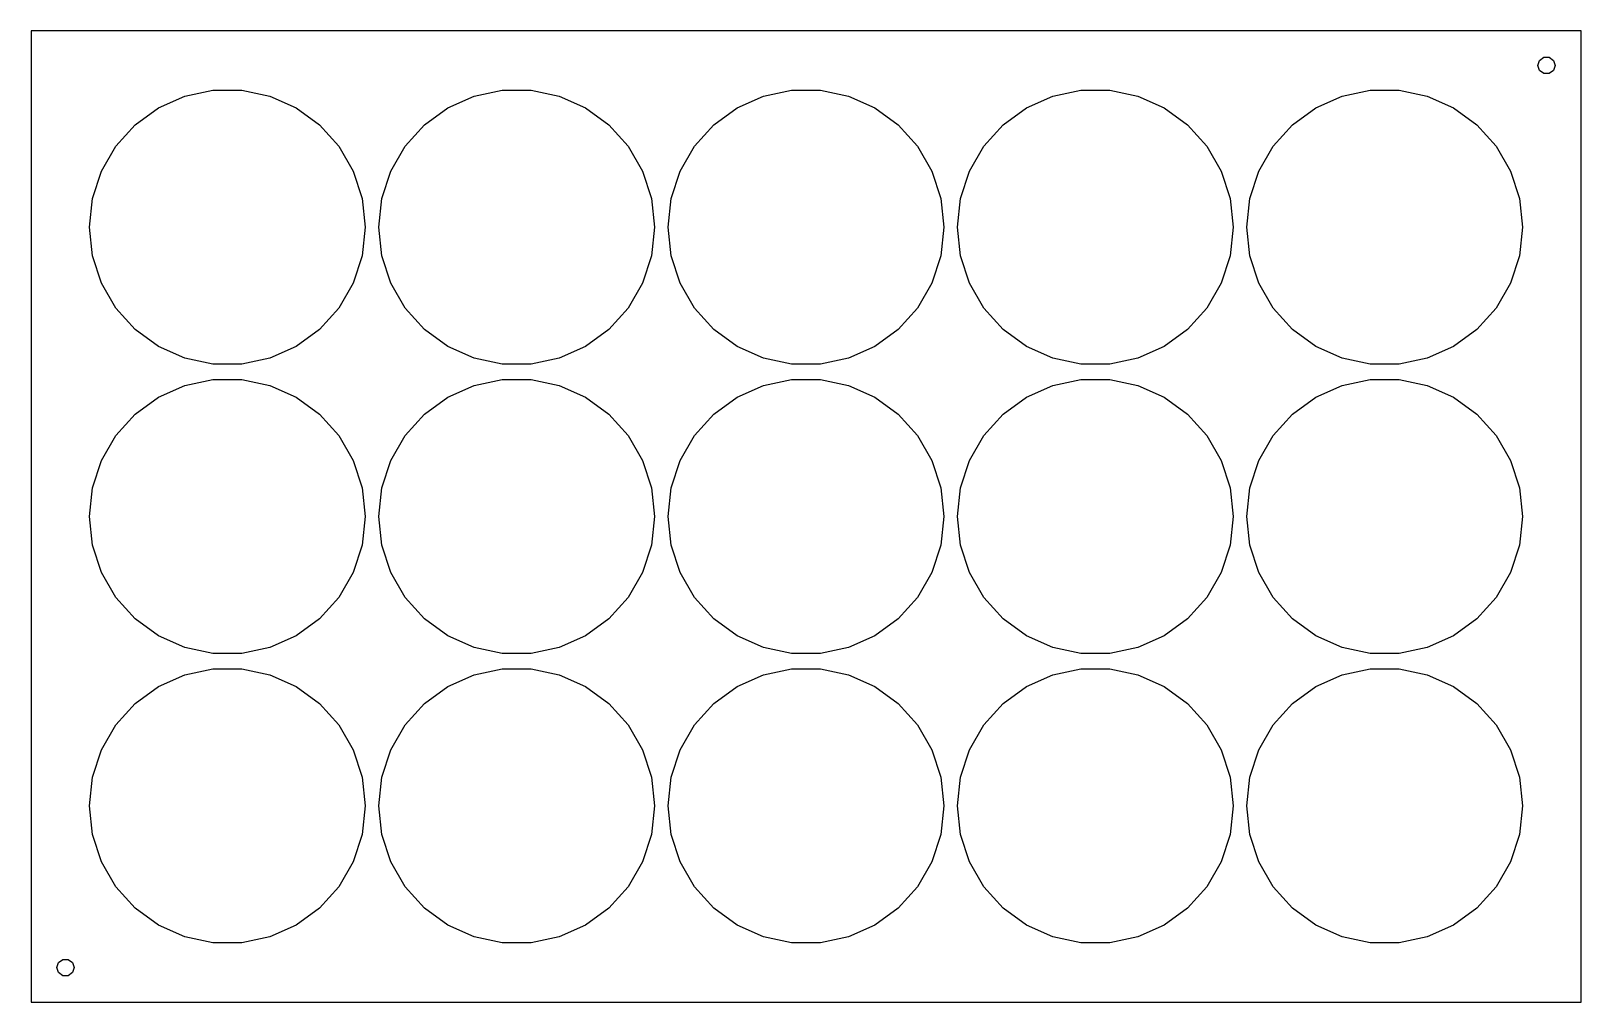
# Model space of a CAD drawing. Header units: metres. Extents: x -286 to 286, y -179 to 179.
import ezdxf

# ---------------------------------------------------------------- set-up
doc = ezdxf.new("R2010")
doc.units = ezdxf.units.M

msp = doc.modelspace()

# ---------------------------------------------------------------- linework, layer by layer
for p, q in [((285.75, 179.07), (-285.75, 179.07)), ((-285.75, 179.07), (-285.75, -179.07)), ((285.75, -179.07), (285.75, 179.07)), ((269.875, 166.37), (270.481, 168.236)), ((270.481, 164.504), (269.875, 166.37)), ((270.481, 168.236), (272.069, 169.39)), ((272.069, 169.39), (274.031, 169.39)), ((274.031, 169.39), (275.619, 168.236)), ((275.619, 168.236), (276.225, 166.37)), ((276.225, 166.37), (275.619, 164.504)), ((272.069, 163.35), (270.481, 164.504)), ((274.031, 163.35), (272.069, 163.35)), ((275.619, 164.504), (274.031, 163.35)), ((-238.76, 150.674), (-229.058, 154.994)), ((-229.058, 154.994), (-218.67, 157.202)), ((-218.67, 157.202), (-208.05, 157.202)), ((-208.05, 157.202), (-197.662, 154.994)), ((-197.662, 154.994), (-187.96, 150.674)), ((-132.08, 150.674), (-122.378, 154.994)), ((-122.378, 154.994), (-111.99, 157.202)), ((-111.99, 157.202), (-101.37, 157.202)), ((-101.37, 157.202), (-90.9819, 154.994)), ((-90.9819, 154.994), (-81.28, 150.674)), ((-25.4, 150.674), (-15.6981, 154.994)), ((-15.6981, 154.994), (-5.31, 157.202)), ((-5.31, 157.202), (5.31, 157.202)), ((5.31, 157.202), (15.6981, 154.994)), ((15.6981, 154.994), (25.4, 150.674)), ((81.28, 150.674), (90.9819, 154.994)), ((90.9819, 154.994), (101.37, 157.202)), ((101.37, 157.202), (111.99, 157.202)), ((111.99, 157.202), (122.378, 154.994)), ((122.378, 154.994), (132.08, 150.674)), ((187.96, 150.674), (197.662, 154.994)), ((197.662, 154.994), (208.05, 157.202)), ((208.05, 157.202), (218.67, 157.202)), ((218.67, 157.202), (229.058, 154.994)), ((229.058, 154.994), (238.76, 150.674)), ((-247.352, 144.432), (-238.76, 150.674)), ((-187.96, 150.674), (-179.368, 144.432)), ((-140.672, 144.432), (-132.08, 150.674)), ((-81.28, 150.674), (-72.6882, 144.432)), ((-33.9918, 144.432), (-25.4, 150.674)), ((25.4, 150.674), (33.9918, 144.432)), ((72.6882, 144.432), (81.28, 150.674)), ((132.08, 150.674), (140.672, 144.432)), ((179.368, 144.432), (187.96, 150.674)), ((238.76, 150.674), (247.352, 144.432)), ((-254.458, 136.539), (-247.352, 144.432)), ((-179.368, 144.432), (-172.262, 136.539)), ((-147.778, 136.539), (-140.672, 144.432)), ((-72.6882, 144.432), (-65.5819, 136.539)), ((-41.0981, 136.539), (-33.9918, 144.432)), ((33.9918, 144.432), (41.0981, 136.539)), ((65.5819, 136.539), (72.6882, 144.432)), ((140.672, 144.432), (147.778, 136.539)), ((172.262, 136.539), (179.368, 144.432)), ((247.352, 144.432), (254.458, 136.539)), ((-259.768, 127.342), (-254.458, 136.539)), ((-172.262, 136.539), (-166.952, 127.342)), ((-153.088, 127.342), (-147.778, 136.539)), ((-65.5819, 136.539), (-60.2719, 127.342)), ((-46.4081, 127.342), (-41.0981, 136.539)), ((41.0981, 136.539), (46.4081, 127.342)), ((60.2719, 127.342), (65.5819, 136.539)), ((147.778, 136.539), (153.088, 127.342)), ((166.952, 127.342), (172.262, 136.539)), ((254.458, 136.539), (259.768, 127.342)), ((-263.05, 117.242), (-259.768, 127.342)), ((-166.952, 127.342), (-163.67, 117.242)), ((-156.37, 117.242), (-153.088, 127.342)), ((-60.2719, 127.342), (-56.9901, 117.242)), ((-49.6899, 117.242), (-46.4081, 127.342)), ((46.4081, 127.342), (49.6899, 117.242)), ((56.9901, 117.242), (60.2719, 127.342)), ((153.088, 127.342), (156.37, 117.242)), ((163.67, 117.242), (166.952, 127.342)), ((259.768, 127.342), (263.05, 117.242)), ((-264.16, 106.68), (-263.05, 117.242)), ((-163.67, 117.242), (-162.56, 106.68)), ((-157.48, 106.68), (-156.37, 117.242)), ((-56.9901, 117.242), (-55.88, 106.68)), ((-50.8, 106.68), (-49.6899, 117.242)), ((49.6899, 117.242), (50.8, 106.68)), ((55.88, 106.68), (56.9901, 117.242)), ((156.37, 117.242), (157.48, 106.68)), ((162.56, 106.68), (163.67, 117.242)), ((263.05, 117.242), (264.16, 106.68)), ((-263.05, 96.1181), (-264.16, 106.68)), ((-162.56, 106.68), (-163.67, 96.1181)), ((-156.37, 96.1181), (-157.48, 106.68)), ((-55.88, 106.68), (-56.9901, 96.1181)), ((-49.6899, 96.1181), (-50.8, 106.68)), ((50.8, 106.68), (49.6899, 96.1181)), ((56.9901, 96.1181), (55.88, 106.68)), ((157.48, 106.68), (156.37, 96.1181)), ((163.67, 96.1181), (162.56, 106.68)), ((264.16, 106.68), (263.05, 96.1181)), ((-259.768, 86.0178), (-263.05, 96.1181)), ((-163.67, 96.1181), (-166.952, 86.0178)), ((-153.088, 86.0178), (-156.37, 96.1181)), ((-56.9901, 96.1181), (-60.2719, 86.0178)), ((-46.4081, 86.0178), (-49.6899, 96.1181)), ((49.6899, 96.1181), (46.4081, 86.0178)), ((60.2719, 86.0178), (56.9901, 96.1181)), ((156.37, 96.1181), (153.088, 86.0178)), ((166.952, 86.0178), (163.67, 96.1181)), ((263.05, 96.1181), (259.768, 86.0178)), ((-254.458, 76.8205), (-259.768, 86.0178)), ((-166.952, 86.0178), (-172.262, 76.8205)), ((-147.778, 76.8205), (-153.088, 86.0178)), ((-60.2719, 86.0178), (-65.5819, 76.8205)), ((-41.0981, 76.8205), (-46.4081, 86.0178)), ((46.4081, 86.0178), (41.0981, 76.8205)), ((65.5819, 76.8205), (60.2719, 86.0178)), ((153.088, 86.0178), (147.778, 76.8205)), ((172.262, 76.8205), (166.952, 86.0178)), ((259.768, 86.0178), (254.458, 76.8205)), ((-247.352, 68.9282), (-254.458, 76.8205)), ((-172.262, 76.8205), (-179.368, 68.9282)), ((-140.672, 68.9282), (-147.778, 76.8205)), ((-65.5819, 76.8205), (-72.6882, 68.9282)), ((-33.9918, 68.9282), (-41.0981, 76.8205)), ((41.0981, 76.8205), (33.9918, 68.9282)), ((72.6882, 68.9282), (65.5819, 76.8205)), ((147.778, 76.8205), (140.672, 68.9282)), ((179.368, 68.9282), (172.262, 76.8205)), ((254.458, 76.8205), (247.352, 68.9282)), ((-238.76, 62.6859), (-247.352, 68.9282)), ((-179.368, 68.9282), (-187.96, 62.6859)), ((-132.08, 62.6859), (-140.672, 68.9282)), ((-72.6882, 68.9282), (-81.28, 62.6859)), ((-25.4, 62.6859), (-33.9918, 68.9282)), ((33.9918, 68.9282), (25.4, 62.6859)), ((81.28, 62.6859), (72.6882, 68.9282)), ((140.672, 68.9282), (132.08, 62.6859)), ((187.96, 62.6859), (179.368, 68.9282)), ((247.352, 68.9282), (238.76, 62.6859)), ((-229.058, 58.3663), (-238.76, 62.6859)), ((-218.67, 56.1583), (-229.058, 58.3663)), ((-197.662, 58.3663), (-208.05, 56.1583)), ((-187.96, 62.6859), (-197.662, 58.3663)), ((-122.378, 58.3663), (-132.08, 62.6859)), ((-111.99, 56.1583), (-122.378, 58.3663)), ((-90.9819, 58.3663), (-101.37, 56.1583)), ((-81.28, 62.6859), (-90.9819, 58.3663)), ((-15.6981, 58.3663), (-25.4, 62.6859)), ((-5.31, 56.1583), (-15.6981, 58.3663)), ((15.6981, 58.3663), (5.31, 56.1583)), ((25.4, 62.6859), (15.6981, 58.3663)), ((90.9819, 58.3663), (81.28, 62.6859)), ((101.37, 56.1583), (90.9819, 58.3663)), ((122.378, 58.3663), (111.99, 56.1583)), ((132.08, 62.6859), (122.378, 58.3663)), ((197.662, 58.3663), (187.96, 62.6859)), ((208.05, 56.1583), (197.662, 58.3663)), ((229.058, 58.3663), (218.67, 56.1583)), ((238.76, 62.6859), (229.058, 58.3663)), ((-208.05, 56.1583), (-218.67, 56.1583)), ((-101.37, 56.1583), (-111.99, 56.1583)), ((5.31, 56.1583), (-5.31, 56.1583)), ((111.99, 56.1583), (101.37, 56.1583)), ((218.67, 56.1583), (208.05, 56.1583)), ((-238.76, 43.9941), (-229.058, 48.3137)), ((-229.058, 48.3137), (-218.67, 50.5217)), ((-218.67, 50.5217), (-208.05, 50.5217)), ((-208.05, 50.5217), (-197.662, 48.3137)), ((-197.662, 48.3137), (-187.96, 43.9941)), ((-132.08, 43.9941), (-122.378, 48.3137)), ((-122.378, 48.3137), (-111.99, 50.5217)), ((-111.99, 50.5217), (-101.37, 50.5217)), ((-101.37, 50.5217), (-90.9819, 48.3137)), ((-90.9819, 48.3137), (-81.28, 43.9941)), ((-25.4, 43.9941), (-15.6981, 48.3137)), ((-15.6981, 48.3137), (-5.31, 50.5217)), ((-5.31, 50.5217), (5.31, 50.5217)), ((5.31, 50.5217), (15.6981, 48.3137)), ((15.6981, 48.3137), (25.4, 43.9941)), ((81.28, 43.9941), (90.9819, 48.3137)), ((90.9819, 48.3137), (101.37, 50.5217)), ((101.37, 50.5217), (111.99, 50.5217)), ((111.99, 50.5217), (122.378, 48.3137)), ((122.378, 48.3137), (132.08, 43.9941)), ((187.96, 43.9941), (197.662, 48.3137)), ((197.662, 48.3137), (208.05, 50.5217)), ((208.05, 50.5217), (218.67, 50.5217)), ((218.67, 50.5217), (229.058, 48.3137)), ((229.058, 48.3137), (238.76, 43.9941)), ((-247.352, 37.7518), (-238.76, 43.9941)), ((-187.96, 43.9941), (-179.368, 37.7518)), ((-140.672, 37.7518), (-132.08, 43.9941)), ((-81.28, 43.9941), (-72.6882, 37.7518)), ((-33.9918, 37.7518), (-25.4, 43.9941)), ((25.4, 43.9941), (33.9918, 37.7518)), ((72.6882, 37.7518), (81.28, 43.9941)), ((132.08, 43.9941), (140.672, 37.7518)), ((179.368, 37.7518), (187.96, 43.9941)), ((238.76, 43.9941), (247.352, 37.7518)), ((-254.458, 29.8595), (-247.352, 37.7518)), ((-179.368, 37.7518), (-172.262, 29.8595)), ((-147.778, 29.8595), (-140.672, 37.7518)), ((-72.6882, 37.7518), (-65.5819, 29.8595)), ((-41.0981, 29.8595), (-33.9918, 37.7518)), ((33.9918, 37.7518), (41.0981, 29.8595)), ((65.5819, 29.8595), (72.6882, 37.7518)), ((140.672, 37.7518), (147.778, 29.8595)), ((172.262, 29.8595), (179.368, 37.7518)), ((247.352, 37.7518), (254.458, 29.8595)), ((-259.768, 20.6622), (-254.458, 29.8595)), ((-172.262, 29.8595), (-166.952, 20.6622)), ((-153.088, 20.6622), (-147.778, 29.8595)), ((-65.5819, 29.8595), (-60.2719, 20.6622)), ((-46.4081, 20.6622), (-41.0981, 29.8595)), ((41.0981, 29.8595), (46.4081, 20.6622)), ((60.2719, 20.6622), (65.5819, 29.8595)), ((147.778, 29.8595), (153.088, 20.6622)), ((166.952, 20.6622), (172.262, 29.8595)), ((254.458, 29.8595), (259.768, 20.6622)), ((-263.05, 10.5619), (-259.768, 20.6622)), ((-166.952, 20.6622), (-163.67, 10.5619)), ((-156.37, 10.5619), (-153.088, 20.6622)), ((-60.2719, 20.6622), (-56.9901, 10.5619)), ((-49.6899, 10.5619), (-46.4081, 20.6622)), ((46.4081, 20.6622), (49.6899, 10.5619)), ((56.9901, 10.5619), (60.2719, 20.6622)), ((153.088, 20.6622), (156.37, 10.5619)), ((163.67, 10.5619), (166.952, 20.6622)), ((259.768, 20.6622), (263.05, 10.5619)), ((-264.16, 0), (-263.05, 10.5619)), ((-163.67, 10.5619), (-162.56, 0)), ((-157.48, 0), (-156.37, 10.5619)), ((-56.9901, 10.5619), (-55.88, 0)), ((-50.8, 0), (-49.6899, 10.5619)), ((49.6899, 10.5619), (50.8, 0)), ((55.88, 0), (56.9901, 10.5619)), ((156.37, 10.5619), (157.48, 0)), ((162.56, 0), (163.67, 10.5619)), ((263.05, 10.5619), (264.16, 0)), ((-263.05, -10.5619), (-264.16, 0)), ((-162.56, 0), (-163.67, -10.5619)), ((-156.37, -10.5619), (-157.48, 0)), ((-55.88, 0), (-56.9901, -10.5619)), ((-49.6899, -10.5619), (-50.8, 0)), ((50.8, 0), (49.6899, -10.5619)), ((56.9901, -10.5619), (55.88, 0)), ((157.48, 0), (156.37, -10.5619)), ((163.67, -10.5619), (162.56, 0)), ((264.16, 0), (263.05, -10.5619)), ((-259.768, -20.6622), (-263.05, -10.5619)), ((-163.67, -10.5619), (-166.952, -20.6622)), ((-153.088, -20.6622), (-156.37, -10.5619)), ((-56.9901, -10.5619), (-60.2719, -20.6622)), ((-46.4081, -20.6622), (-49.6899, -10.5619)), ((49.6899, -10.5619), (46.4081, -20.6622)), ((60.2719, -20.6622), (56.9901, -10.5619)), ((156.37, -10.5619), (153.088, -20.6622)), ((166.952, -20.6622), (163.67, -10.5619)), ((263.05, -10.5619), (259.768, -20.6622)), ((-254.458, -29.8595), (-259.768, -20.6622)), ((-166.952, -20.6622), (-172.262, -29.8595)), ((-147.778, -29.8595), (-153.088, -20.6622)), ((-60.2719, -20.6622), (-65.5819, -29.8595)), ((-41.0981, -29.8595), (-46.4081, -20.6622)), ((46.4081, -20.6622), (41.0981, -29.8595)), ((65.5819, -29.8595), (60.2719, -20.6622)), ((153.088, -20.6622), (147.778, -29.8595)), ((172.262, -29.8595), (166.952, -20.6622)), ((259.768, -20.6622), (254.458, -29.8595)), ((-247.352, -37.7518), (-254.458, -29.8595)), ((-172.262, -29.8595), (-179.368, -37.7518)), ((-140.672, -37.7518), (-147.778, -29.8595)), ((-65.5819, -29.8595), (-72.6882, -37.7518)), ((-33.9918, -37.7518), (-41.0981, -29.8595)), ((41.0981, -29.8595), (33.9918, -37.7518)), ((72.6882, -37.7518), (65.5819, -29.8595)), ((147.778, -29.8595), (140.672, -37.7518)), ((179.368, -37.7518), (172.262, -29.8595)), ((254.458, -29.8595), (247.352, -37.7518)), ((-238.76, -43.9941), (-247.352, -37.7518)), ((-179.368, -37.7518), (-187.96, -43.9941)), ((-132.08, -43.9941), (-140.672, -37.7518)), ((-72.6882, -37.7518), (-81.28, -43.9941)), ((-25.4, -43.9941), (-33.9918, -37.7518)), ((33.9918, -37.7518), (25.4, -43.9941)), ((81.28, -43.9941), (72.6882, -37.7518)), ((140.672, -37.7518), (132.08, -43.9941)), ((187.96, -43.9941), (179.368, -37.7518)), ((247.352, -37.7518), (238.76, -43.9941)), ((-229.058, -48.3137), (-238.76, -43.9941)), ((-187.96, -43.9941), (-197.662, -48.3137)), ((-122.378, -48.3137), (-132.08, -43.9941)), ((-81.28, -43.9941), (-90.9819, -48.3137)), ((-15.6981, -48.3137), (-25.4, -43.9941)), ((25.4, -43.9941), (15.6981, -48.3137)), ((90.9819, -48.3137), (81.28, -43.9941)), ((132.08, -43.9941), (122.378, -48.3137)), ((197.662, -48.3137), (187.96, -43.9941)), ((238.76, -43.9941), (229.058, -48.3137)), ((-218.67, -50.5217), (-229.058, -48.3137)), ((-208.05, -50.5217), (-218.67, -50.5217)), ((-197.662, -48.3137), (-208.05, -50.5217)), ((-111.99, -50.5217), (-122.378, -48.3137)), ((-101.37, -50.5217), (-111.99, -50.5217)), ((-90.9819, -48.3137), (-101.37, -50.5217)), ((-5.31, -50.5217), (-15.6981, -48.3137)), ((5.31, -50.5217), (-5.31, -50.5217)), ((15.6981, -48.3137), (5.31, -50.5217)), ((101.37, -50.5217), (90.9819, -48.3137)), ((111.99, -50.5217), (101.37, -50.5217)), ((122.378, -48.3137), (111.99, -50.5217)), ((208.05, -50.5217), (197.662, -48.3137)), ((218.67, -50.5217), (208.05, -50.5217)), ((229.058, -48.3137), (218.67, -50.5217)), ((-229.058, -58.3663), (-218.67, -56.1583)), ((-218.67, -56.1583), (-208.05, -56.1583)), ((-208.05, -56.1583), (-197.662, -58.3663)), ((-122.378, -58.3663), (-111.99, -56.1583)), ((-111.99, -56.1583), (-101.37, -56.1583)), ((-101.37, -56.1583), (-90.9819, -58.3663)), ((-15.6981, -58.3663), (-5.31, -56.1583)), ((-5.31, -56.1583), (5.31, -56.1583)), ((5.31, -56.1583), (15.6981, -58.3663)), ((90.9819, -58.3663), (101.37, -56.1583)), ((101.37, -56.1583), (111.99, -56.1583)), ((111.99, -56.1583), (122.378, -58.3663)), ((197.662, -58.3663), (208.05, -56.1583)), ((208.05, -56.1583), (218.67, -56.1583)), ((218.67, -56.1583), (229.058, -58.3663)), ((-247.352, -68.9282), (-238.76, -62.6859)), ((-238.76, -62.6859), (-229.058, -58.3663)), ((-197.662, -58.3663), (-187.96, -62.6859)), ((-187.96, -62.6859), (-179.368, -68.9282)), ((-140.672, -68.9282), (-132.08, -62.6859)), ((-132.08, -62.6859), (-122.378, -58.3663)), ((-90.9819, -58.3663), (-81.28, -62.6859)), ((-81.28, -62.6859), (-72.6882, -68.9282)), ((-33.9918, -68.9282), (-25.4, -62.6859)), ((-25.4, -62.6859), (-15.6981, -58.3663)), ((15.6981, -58.3663), (25.4, -62.6859)), ((25.4, -62.6859), (33.9918, -68.9282)), ((72.6882, -68.9282), (81.28, -62.6859)), ((81.28, -62.6859), (90.9819, -58.3663)), ((122.378, -58.3663), (132.08, -62.6859)), ((132.08, -62.6859), (140.672, -68.9282)), ((179.368, -68.9282), (187.96, -62.6859)), ((187.96, -62.6859), (197.662, -58.3663)), ((229.058, -58.3663), (238.76, -62.6859)), ((238.76, -62.6859), (247.352, -68.9282)), ((-254.458, -76.8205), (-247.352, -68.9282)), ((-179.368, -68.9282), (-172.262, -76.8205)), ((-147.778, -76.8205), (-140.672, -68.9282)), ((-72.6882, -68.9282), (-65.5819, -76.8205)), ((-41.0981, -76.8205), (-33.9918, -68.9282)), ((33.9918, -68.9282), (41.0981, -76.8205)), ((65.5819, -76.8205), (72.6882, -68.9282)), ((140.672, -68.9282), (147.778, -76.8205)), ((172.262, -76.8205), (179.368, -68.9282)), ((247.352, -68.9282), (254.458, -76.8205)), ((-259.768, -86.0178), (-254.458, -76.8205)), ((-172.262, -76.8205), (-166.952, -86.0178)), ((-153.088, -86.0178), (-147.778, -76.8205)), ((-65.5819, -76.8205), (-60.2719, -86.0178)), ((-46.4081, -86.0178), (-41.0981, -76.8205)), ((41.0981, -76.8205), (46.4081, -86.0178)), ((60.2719, -86.0178), (65.5819, -76.8205)), ((147.778, -76.8205), (153.088, -86.0178)), ((166.952, -86.0178), (172.262, -76.8205)), ((254.458, -76.8205), (259.768, -86.0178)), ((-263.05, -96.1181), (-259.768, -86.0178)), ((-166.952, -86.0178), (-163.67, -96.1181)), ((-156.37, -96.1181), (-153.088, -86.0178)), ((-60.2719, -86.0178), (-56.9901, -96.1181)), ((-49.6899, -96.1181), (-46.4081, -86.0178)), ((46.4081, -86.0178), (49.6899, -96.1181)), ((56.9901, -96.1181), (60.2719, -86.0178)), ((153.088, -86.0178), (156.37, -96.1181)), ((163.67, -96.1181), (166.952, -86.0178)), ((259.768, -86.0178), (263.05, -96.1181)), ((-264.16, -106.68), (-263.05, -96.1181)), ((-163.67, -96.1181), (-162.56, -106.68)), ((-157.48, -106.68), (-156.37, -96.1181)), ((-56.9901, -96.1181), (-55.88, -106.68)), ((-50.8, -106.68), (-49.6899, -96.1181)), ((49.6899, -96.1181), (50.8, -106.68)), ((55.88, -106.68), (56.9901, -96.1181)), ((156.37, -96.1181), (157.48, -106.68)), ((162.56, -106.68), (163.67, -96.1181)), ((263.05, -96.1181), (264.16, -106.68)), ((-263.05, -117.242), (-264.16, -106.68)), ((-162.56, -106.68), (-163.67, -117.242)), ((-156.37, -117.242), (-157.48, -106.68)), ((-55.88, -106.68), (-56.9901, -117.242)), ((-49.6899, -117.242), (-50.8, -106.68)), ((50.8, -106.68), (49.6899, -117.242)), ((56.9901, -117.242), (55.88, -106.68)), ((157.48, -106.68), (156.37, -117.242)), ((163.67, -117.242), (162.56, -106.68)), ((264.16, -106.68), (263.05, -117.242)), ((-259.768, -127.342), (-263.05, -117.242)), ((-163.67, -117.242), (-166.952, -127.342)), ((-153.088, -127.342), (-156.37, -117.242)), ((-56.9901, -117.242), (-60.2719, -127.342)), ((-46.4081, -127.342), (-49.6899, -117.242)), ((49.6899, -117.242), (46.4081, -127.342)), ((60.2719, -127.342), (56.9901, -117.242)), ((156.37, -117.242), (153.088, -127.342)), ((166.952, -127.342), (163.67, -117.242)), ((263.05, -117.242), (259.768, -127.342)), ((-254.458, -136.539), (-259.768, -127.342)), ((-166.952, -127.342), (-172.262, -136.539)), ((-147.778, -136.539), (-153.088, -127.342)), ((-60.2719, -127.342), (-65.5819, -136.539)), ((-41.0981, -136.539), (-46.4081, -127.342)), ((46.4081, -127.342), (41.0981, -136.539)), ((65.5819, -136.539), (60.2719, -127.342)), ((153.088, -127.342), (147.778, -136.539)), ((172.262, -136.539), (166.952, -127.342)), ((259.768, -127.342), (254.458, -136.539)), ((-247.352, -144.432), (-254.458, -136.539)), ((-172.262, -136.539), (-179.368, -144.432)), ((-140.672, -144.432), (-147.778, -136.539)), ((-65.5819, -136.539), (-72.6882, -144.432)), ((-33.9918, -144.432), (-41.0981, -136.539)), ((41.0981, -136.539), (33.9918, -144.432)), ((72.6882, -144.432), (65.5819, -136.539)), ((147.778, -136.539), (140.672, -144.432)), ((179.368, -144.432), (172.262, -136.539)), ((254.458, -136.539), (247.352, -144.432)), ((-238.76, -150.674), (-247.352, -144.432)), ((-179.368, -144.432), (-187.96, -150.674)), ((-132.08, -150.674), (-140.672, -144.432)), ((-72.6882, -144.432), (-81.28, -150.674)), ((-25.4, -150.674), (-33.9918, -144.432)), ((33.9918, -144.432), (25.4, -150.674)), ((81.28, -150.674), (72.6882, -144.432)), ((140.672, -144.432), (132.08, -150.674)), ((187.96, -150.674), (179.368, -144.432)), ((247.352, -144.432), (238.76, -150.674)), ((-229.058, -154.994), (-238.76, -150.674)), ((-187.96, -150.674), (-197.662, -154.994)), ((-122.378, -154.994), (-132.08, -150.674)), ((-81.28, -150.674), (-90.9819, -154.994)), ((-15.6981, -154.994), (-25.4, -150.674)), ((25.4, -150.674), (15.6981, -154.994)), ((90.9819, -154.994), (81.28, -150.674)), ((132.08, -150.674), (122.378, -154.994)), ((197.662, -154.994), (187.96, -150.674)), ((238.76, -150.674), (229.058, -154.994)), ((-218.67, -157.202), (-229.058, -154.994)), ((-208.05, -157.202), (-218.67, -157.202)), ((-197.662, -154.994), (-208.05, -157.202)), ((-111.99, -157.202), (-122.378, -154.994)), ((-101.37, -157.202), (-111.99, -157.202)), ((-90.9819, -154.994), (-101.37, -157.202)), ((-5.31, -157.202), (-15.6981, -154.994)), ((5.31, -157.202), (-5.31, -157.202)), ((15.6981, -154.994), (5.31, -157.202)), ((101.37, -157.202), (90.9819, -154.994)), ((111.99, -157.202), (101.37, -157.202)), ((122.378, -154.994), (111.99, -157.202)), ((208.05, -157.202), (197.662, -154.994)), ((218.67, -157.202), (208.05, -157.202)), ((229.058, -154.994), (218.67, -157.202)), ((-276.225, -166.37), (-275.619, -164.504)), ((-275.619, -164.504), (-274.031, -163.35)), ((-274.031, -163.35), (-272.069, -163.35)), ((-272.069, -163.35), (-270.481, -164.504)), ((-270.481, -164.504), (-269.875, -166.37)), ((-275.619, -168.236), (-276.225, -166.37)), ((-274.031, -169.39), (-275.619, -168.236)), ((-272.069, -169.39), (-274.031, -169.39)), ((-270.481, -168.236), (-272.069, -169.39)), ((-269.875, -166.37), (-270.481, -168.236)), ((-285.75, -179.07), (285.75, -179.07))]:
    msp.add_line(p, q)

doc.saveas('drawing.dxf')
